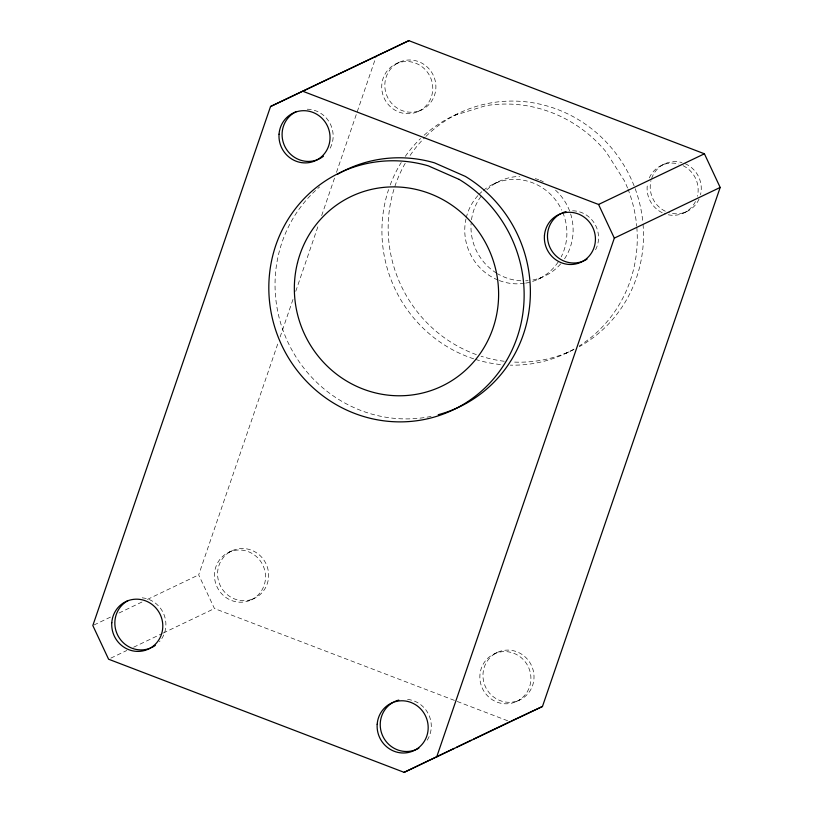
<?xml version="1.0" encoding="UTF-8"?>
<svg xmlns="http://www.w3.org/2000/svg" width="813" height="813" viewBox="0 0 813 813"><rect width="100%" height="100%" fill="white"/><g stroke="black" fill="none" stroke-linecap="round" stroke-linejoin="round"><path stroke-width="0.61" stroke-dasharray="4.07 3.05" d="M507.617 720.755L214.439 608.53L198.677 574.872L278.473 341.785M280.119 336.978L293.696 297.334M295.749 291.328L318.787 224.042M321.663 215.628L334.834 177.183M336.48 172.376L375.962 57.042M396.094 63.8L399.213 62.306M418.39 111.401A26.28 25.355 64.4 0 0 421.561 66.402A26.28 25.355 64.4 0 0 381.775 84.999A26.28 25.355 64.4 0 0 418.39 111.401L421.5 109.918A26.28 25.355 64.4 0 0 424.681 64.908A26.28 25.355 64.4 0 0 384.884 83.515A26.28 25.355 64.4 0 0 421.5 109.918M424.193 135.161A131.411 126.798 64.4 0 1 453.867 115.598L460.097 112.621M493.532 184.023L499.761 181.045M661.477 165.395L664.597 163.901M538.115 279.225L544.344 276.247M683.774 212.996L686.883 211.502M565.33 353.614L571.559 350.637M228.849 552.301L231.959 550.808M93.962 625.004L111.035 616.833M119.003 613.022L142.905 601.569M147.458 599.394L198.677 574.872M110.863 658.124L126.798 650.491M133.627 647.219L162.082 633.601M163.22 633.053L214.439 608.53M251.136 599.903A26.28 25.355 64.4 0 0 254.317 554.903A26.28 25.355 64.4 0 0 214.52 573.5A26.28 25.355 64.4 0 0 251.136 599.903L254.256 598.409A26.28 25.355 64.4 0 0 257.426 553.409A26.28 25.355 64.4 0 0 217.64 572.006A26.28 25.355 64.4 0 0 254.256 598.409M494.233 653.886L497.343 652.402M516.529 701.497A26.28 25.355 64.4 0 0 519.7 656.487A26.28 25.355 64.4 0 0 479.914 675.095A26.28 25.355 64.4 0 0 516.529 701.497L519.639 700.003A26.28 25.355 64.4 0 0 522.81 655.004A26.28 25.355 64.4 0 0 483.024 673.601A26.28 25.355 64.4 0 0 519.639 700.003M453.867 115.598L485.493 105.751A131.411 126.798 64.4 0 1 606.122 151.929L624.465 180.903A131.411 126.798 64.4 0 1 627.494 187.884M574.039 349.112A131.411 126.798 64.4 0 1 510.3 365.139M500.432 364.519A131.411 126.798 64.4 0 1 474.833 359.204M473.644 358.818A131.411 126.798 64.4 0 1 388.573 189.602M390.23 184.927A131.411 126.798 64.4 0 1 401.226 162.539M405.301 156.37A131.411 126.798 64.4 0 1 420.595 138.505M627.961 189.063A131.411 126.798 64.4 0 1 636.711 226.085M636.823 227.355A131.411 126.798 64.4 0 1 579.323 345.921M573.754 349.58A131.411 126.798 64.4 0 1 512.8 362.019M504.212 361.267A131.411 126.798 64.4 0 1 481.062 356.216M476.337 354.62A131.411 126.798 64.4 0 1 405.535 162.752M410.128 155.415A131.411 126.798 64.4 0 1 425.057 137.265M425.931 136.391A131.411 126.798 64.4 0 1 559.395 110.192A131.411 126.798 64.4 0 1 642.941 223.108M643.053 224.378A131.411 126.798 64.4 0 1 579.191 346.734M699.048 199.033A26.28 25.355 64.4 0 1 668.428 212.508M665.308 211.238A26.28 25.355 64.4 0 1 650.979 180.628M651.62 178.464A26.28 25.355 64.4 0 1 681.975 162.57M685.146 163.698A26.28 25.355 64.4 0 1 700.501 194.785M695.461 201.543A26.28 25.355 64.4 0 1 664.262 213.616M662.199 212.721A26.28 25.355 64.4 0 1 647.615 183.23M649.323 177.874A26.28 25.355 64.4 0 1 678.865 164.063M683.052 165.669A26.28 25.355 64.4 0 1 697.391 196.268M431.073 416.408A131.411 126.798 64.4 0 1 288.676 343.797A131.411 126.798 64.4 0 1 319.6 186.909M558.104 262.111A52.56 50.721 64.4 0 1 525.462 283.168M524.283 283.351A52.56 50.721 64.4 0 1 499.101 280.475M497.963 280.028A52.56 50.721 64.4 0 1 465.93 219.083M466.205 217.874A52.56 50.721 64.4 0 1 478.054 195.415M478.887 194.52A52.56 50.721 64.4 0 1 482.404 191.207M483.318 190.435A52.56 50.721 64.4 0 1 561.773 210.15M562.769 212.417A52.56 50.721 64.4 0 1 561.204 256.867M560.635 263.951A52.56 50.721 64.4 0 1 531.692 280.19M528.104 280.658A52.56 50.721 64.4 0 1 525.676 280.82M520.798 280.8A52.56 50.721 64.4 0 1 497.546 273.747M496.489 273.107A52.56 50.721 64.4 0 1 471.113 223.443M471.499 219.764A52.56 50.721 64.4 0 1 481.916 195.222M486.835 189.836A52.56 50.721 64.4 0 1 519.649 176.431M535.3 178.606A52.56 50.721 64.4 0 1 538.775 179.795M539.913 180.242A52.56 50.721 64.4 0 1 543.277 181.766M555.513 190.161A52.56 50.721 64.4 0 1 564.334 259.134M142.204 597.819A26.28 25.355 64.4 0 1 164.023 614.648A26.28 25.355 64.4 0 1 159.46 641.681M572.616 210.791A26.28 25.355 64.4 0 1 595.207 224.632A26.28 25.355 64.4 0 1 594.75 251.207M307.233 109.196A26.28 25.355 64.4 0 1 329.824 123.037A26.28 25.355 64.4 0 1 329.367 149.612M407.587 699.414A26.28 25.355 64.4 0 1 429.193 715.704A26.28 25.355 64.4 0 1 425.575 742.421"/><path stroke-width="1.22" d="M270.536 106.523L92.824 625.553L108.586 659.211L404.132 772.35L542.464 706.477L720.176 187.447L704.414 153.789L408.868 40.65L270.536 106.523L408.868 40.65M436.622 757.157L614.323 238.128L598.561 204.47L303.015 91.341M598.561 204.47L704.414 153.789M614.323 238.128L720.176 187.447M404.132 772.35L454.213 748.367M456.489 747.279L471.286 740.196M473.562 739.108L509.985 721.659M511.103 721.141L542.464 706.477M323.483 156.218A26.28 25.355 64.4 0 1 286.003 148.576A26.28 25.355 64.4 0 1 296.471 111.503M337.71 174.155A131.411 126.798 64.4 0 1 434.457 162.834L465.382 176.421A131.411 126.798 64.4 0 1 529.527 307.009A131.411 126.798 64.4 0 1 438.217 414.721M587.057 259.093A26.28 25.355 64.4 0 1 551.092 249.672A26.28 25.355 64.4 0 1 560.879 213.585M561.864 213.097A26.28 25.355 64.4 0 1 566.021 211.593M418.858 748.173A26.28 25.355 64.4 0 1 383.563 737.665A26.28 25.355 64.4 0 1 393.624 702.086M394.61 701.599A26.28 25.355 64.4 0 1 398.776 700.095M150.517 648.052A26.28 25.355 64.4 0 1 117.397 634.547A26.28 25.355 64.4 0 1 128.241 600.492M155.344 645.38A26.28 25.355 64.4 0 1 151.523 647.605M459.152 179.409L428.227 165.822A131.411 126.798 64.4 0 0 270.993 311.765A131.411 126.798 64.4 0 0 470.798 399.559A131.411 126.798 64.4 0 0 459.152 179.409M297.548 262.548A105.131 101.442 64.4 0 0 423.949 392.679A105.131 101.442 64.4 0 0 467.942 218.768A105.131 101.442 64.4 0 0 297.548 262.548M279.042 134.196A26.28 25.355 64.4 0 0 315.657 160.598A26.28 25.355 64.4 0 0 318.828 115.598A26.28 25.355 64.4 0 0 279.042 134.196M544.425 235.79A26.28 25.355 64.4 0 0 581.041 262.193A26.28 25.355 64.4 0 0 584.212 217.183A26.28 25.355 64.4 0 0 544.425 235.79M377.181 724.292A26.28 25.355 64.4 0 0 413.787 750.694A26.28 25.355 64.4 0 0 416.967 705.684A26.28 25.355 64.4 0 0 377.181 724.292M111.788 622.697A26.28 25.355 64.4 0 0 148.403 649.099A26.28 25.355 64.4 0 0 151.584 604.089A26.28 25.355 64.4 0 0 111.788 622.697"/></g></svg>
